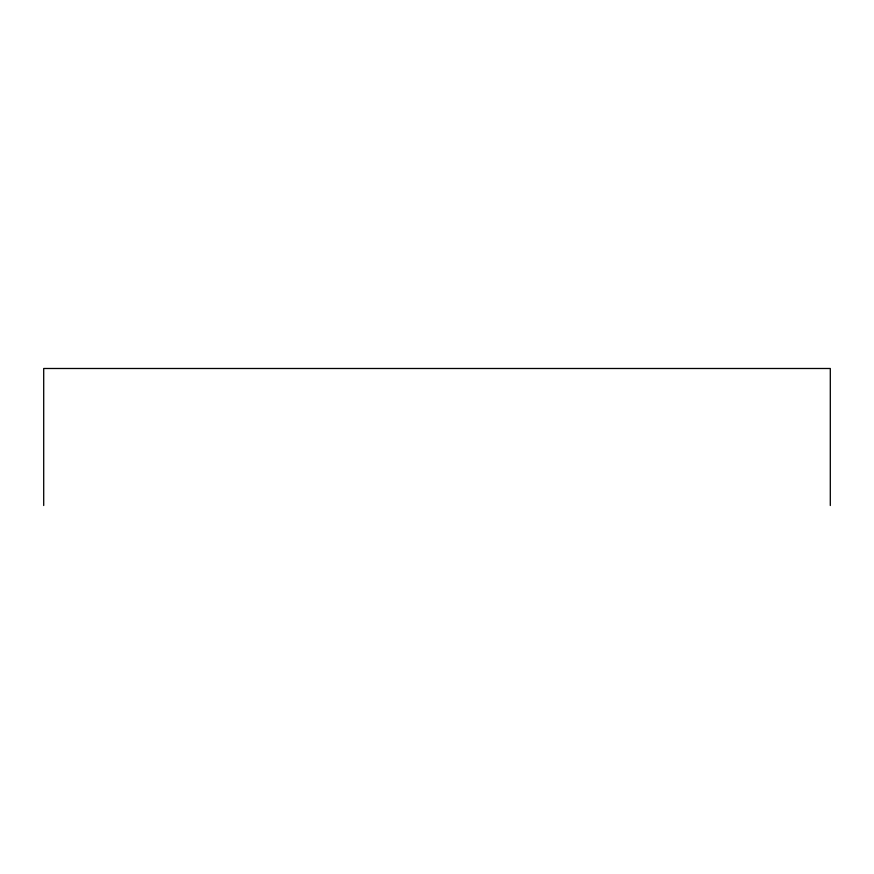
<?xml version="1.0" encoding="UTF-8"?>
<svg xmlns="http://www.w3.org/2000/svg" width="874" height="874" viewBox="0 0 874 874"><rect width="100%" height="100%" fill="white"/><g stroke="black" fill="none" stroke-linecap="round" stroke-linejoin="round"><path stroke-width="1.31" d="M830.3 505.511L830.3 368.489L43.7 368.489L43.7 505.511"/></g></svg>
